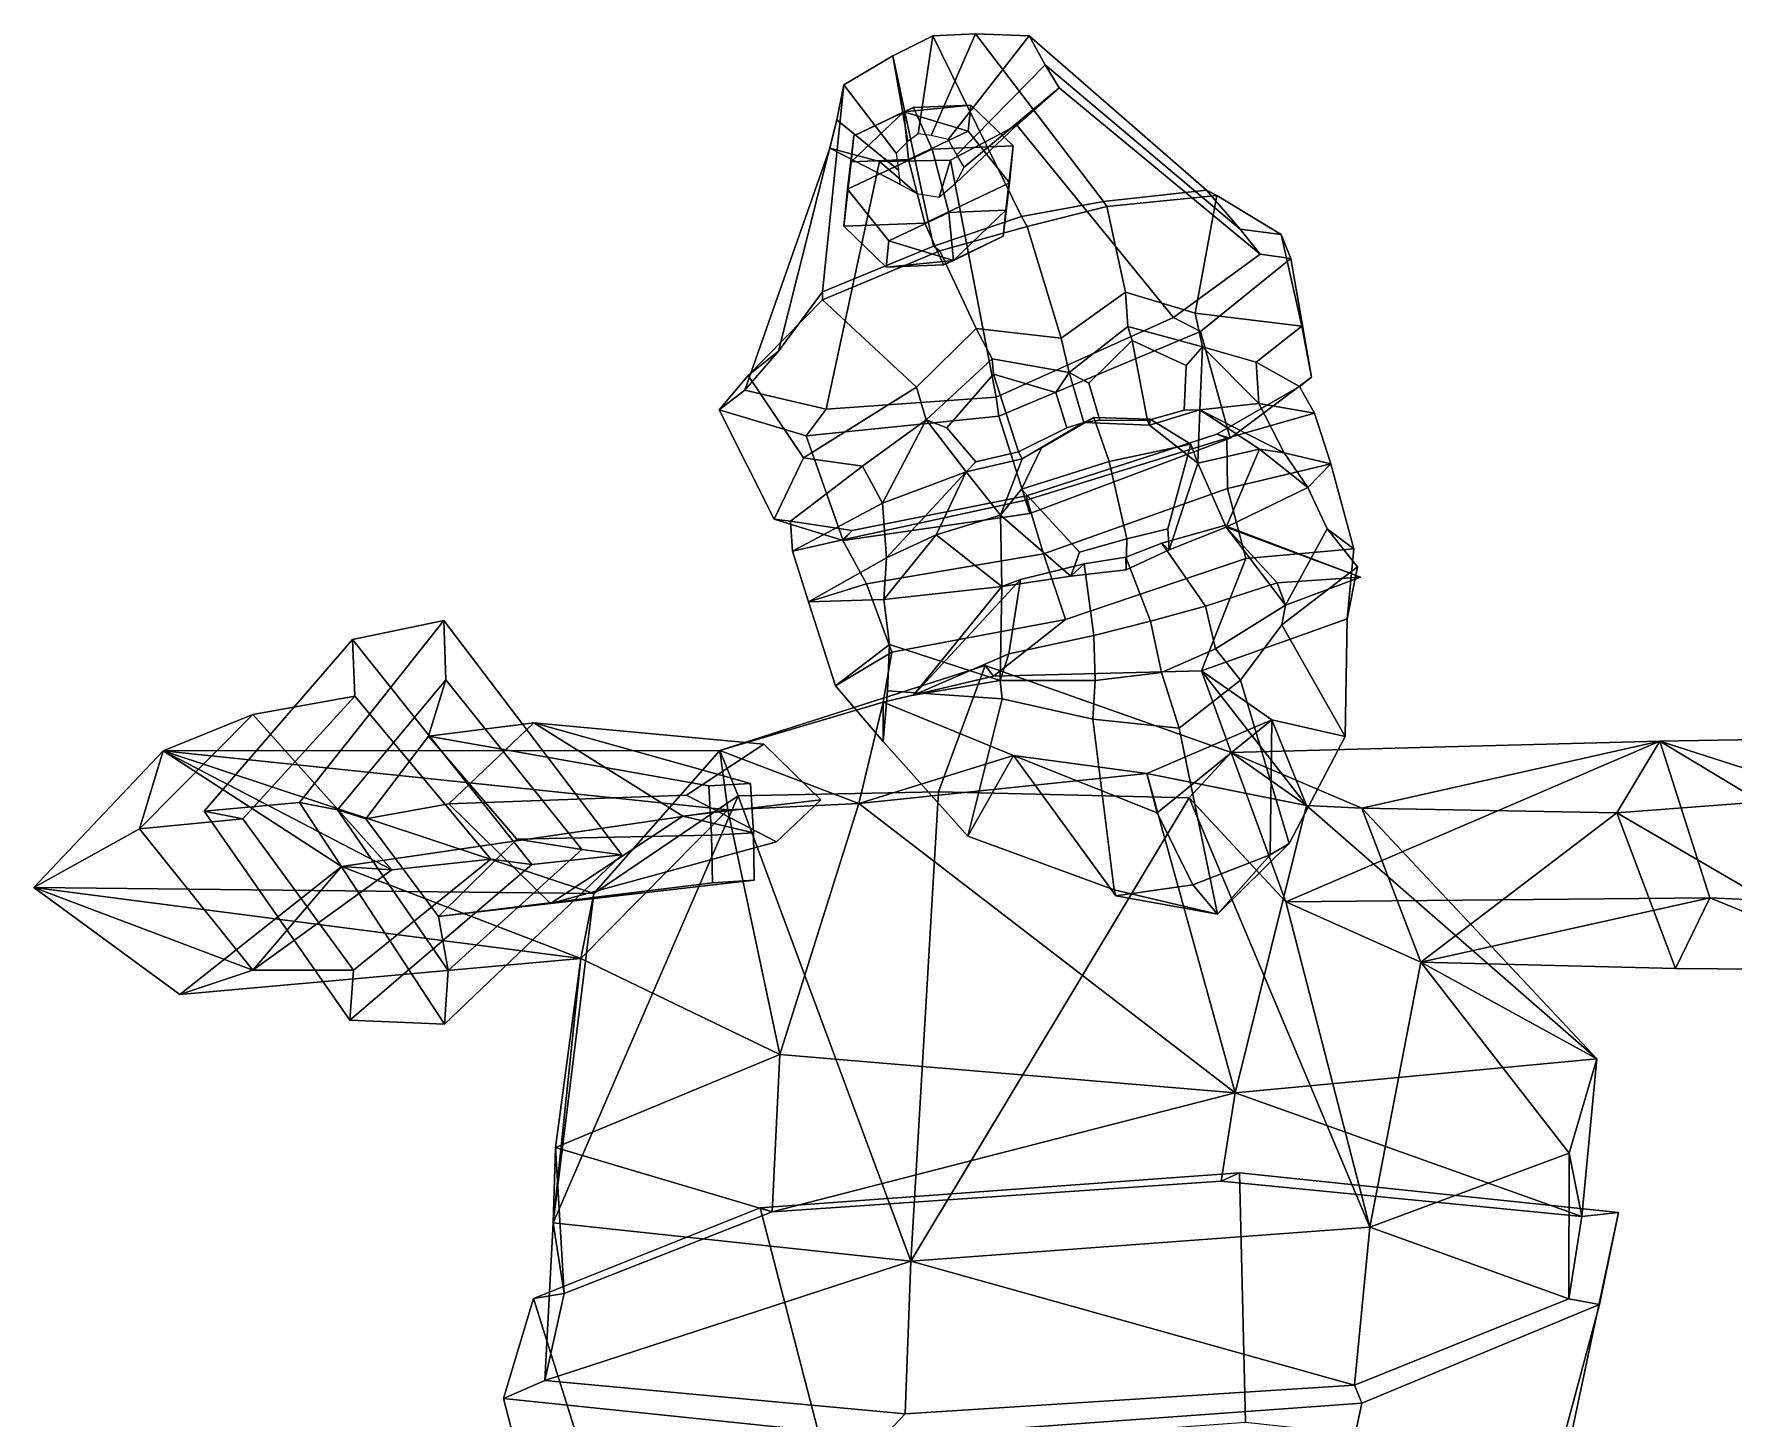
# Model space of a CAD drawing. Extents: x -197 to 393, y -168 to 322.
# Drawn here: x -196.9 to 191.2, y 5.4 to 321.6 of the extents above; entities that cross this region are included whole.
import ezdxf

# ---------------------------------------------------------------- set-up
doc = ezdxf.new("R2010")
doc.units = 0

msp = doc.modelspace()

# ---------------------------------------------------------------- linework, layer by layer
for p in [(106.16626, 197.522919, 56.17984), (4.035336, 170.526367, 72.028694)]:
    msp.add_point(p)
for points in [[(28.720078, 279.915527, 60.238361), (8.483101, 321.149231, 0.086172), (-0.682125, 316.590424, -0.081272), (8.589559, 273.075195, 55.846149)], [(5.075755, 298.763153, -59.585423), (2.776934, 297.018311, -58.697365), (-0.682125, 316.590424, -0.081272), (8.483101, 321.149231, 0.086172)], [(5.075755, 298.763153, -59.585423), (8.483101, 321.149231, 0.086172), (18.227602, 321.575409, -3.010952), (8.073121, 298.409485, -59.516125)], [(8.073121, 298.409485, -59.516125), (18.227602, 321.575409, -3.010952), (30.441534, 321.123749, -7.623291), (11.953447, 297.473633, -59.203255)], [(28.720078, 279.915527, 60.238361), (47.452362, 283.347931, 49.815353), (18.227602, 321.575409, -3.010952), (8.483101, 321.149231, 0.086172)], [(11.953447, 297.473633, -59.203255), (30.441534, 321.123749, -7.623291), (34.094608, 314.524689, -13.791624), (13.922966, 293.964142, -57.627762)], [(70.932182, 285.887085, 33.353603), (30.441534, 321.123749, -7.623291), (18.227602, 321.575409, -3.010952), (47.452362, 283.347931, 49.815353)], [(78.652588, 277.012939, 5.406461), (34.094608, 314.524689, -13.791624), (30.441534, 321.123749, -7.623291), (70.932182, 285.887085, 33.353603)], [(-16.754583, 262.708618, 46.960987), (8.589559, 273.075195, 55.846149), (-0.682125, 316.590424, -0.081272), (-11.903464, 309.960754, -1.062791)], [(2.776934, 297.018311, -58.697365), (0.093571, 294.358398, -57.369789), (-11.903464, 309.960754, -1.062791), (-0.682125, 316.590424, -0.081272)], [(13.922966, 293.964142, -57.627762), (34.094608, 314.524689, -13.791624), (37.327801, 309.27713, -18.811647), (15.591898, 291.154327, -56.369301)], [(83.244415, 271.311005, -18.118914), (37.327801, 309.27713, -18.811647), (34.094608, 314.524689, -13.791624), (78.652588, 277.012939, 5.406461)], [(-26.789164, 249.141235, 21.769094), (-16.754583, 262.708618, 46.960987), (-11.903464, 309.960754, -1.062791), (-13.512121, 301.974579, -6.415926)], [(0.093571, 294.358398, -57.369789), (0.589398, 290.461823, -55.566471), (-13.512121, 301.974579, -6.415926), (-11.903464, 309.960754, -1.062791)], [(15.591898, 291.154327, -56.369301), (37.327801, 309.27713, -18.811647), (27.607264, 300.751801, -21.723166), (13.615623, 287.460022, -54.581379)], [(63.400864, 256.83197, -35.060345), (27.607264, 300.751801, -21.723166), (37.327801, 309.27713, -18.811647), (83.244415, 271.311005, -18.118914)], [(8.319976, 295.282654, -44.571785), (4.062774, 304.811035, -55.94178), (-9.607348, 298.314117, -60.884956), (-11.012518, 286.094635, -51.562466)], [(-9.607348, 298.314117, -60.884956), (1.802011, 303.812073, -72.266083), (-10.207728, 292.344086, -74.905121)], [(1.802011, 303.812073, -72.266083), (2.862012, 292.870941, -83.982178), (-10.207728, 292.344086, -74.905121)], [(4.062774, 304.811035, -55.94178), (1.802011, 303.812073, -72.266083), (-9.607348, 298.314117, -60.884956)], [(17.132549, 305.337891, -65.018784), (16.532169, 299.367889, -79.038948), (1.802011, 303.812073, -72.266083)], [(4.062774, 304.811035, -55.94178), (17.132549, 305.337891, -65.018784), (1.802011, 303.812073, -72.266083)], [(1.802011, 303.812073, -72.266083), (16.532169, 299.367889, -79.038948), (2.862012, 292.870941, -83.982178)], [(8.319976, 295.282654, -44.571785), (26.8034, 296.027771, -57.408577), (17.132549, 305.337891, -65.018784), (4.062774, 304.811035, -55.94178)], [(26.8034, 296.027771, -57.408577), (25.954332, 287.584839, -77.236168), (16.532169, 299.367889, -79.038948), (17.132549, 305.337891, -65.018784)], [(-34.511074, 240.184357, 0.154587), (-26.789164, 249.141235, 21.769094), (-13.512121, 301.974579, -6.415926), (-15.096193, 295.457092, -10.68961)], [(0.589398, 290.461823, -55.566471), (0.909122, 287.297607, -54.099434), (-15.096193, 295.457092, -10.68961), (-13.512121, 301.974579, -6.415926)], [(16.532169, 299.367889, -79.038948), (25.954332, 287.584839, -77.236168), (6.621842, 278.39682, -84.226875), (2.862012, 292.870941, -83.982178)], [(13.615623, 287.460022, -54.581379), (27.607264, 300.751801, -21.723166), (12.464839, 292.742859, -22.353212), (9.877301, 284.338959, -53.004803)], [(22.941664, 238.655334, -47.279617), (12.464839, 292.742859, -22.353212), (27.607264, 300.751801, -21.723166), (63.400864, 256.83197, -35.060345)], [(-15.885284, 235.874023, -22.756582), (-34.511074, 240.184357, 0.154587), (-15.096193, 295.457092, -10.68961), (-3.763603, 292.481781, -16.862885)], [(0.909122, 287.297607, -54.099434), (4.829353, 285.15213, -53.223072), (-3.763603, 292.481781, -16.862885), (-15.096193, 295.457092, -10.68961)], [(-11.012518, 286.094635, -51.562466), (-9.607348, 298.314117, -60.884956), (-10.207728, 292.344086, -74.905121), (-11.861588, 277.651703, -71.390053)], [(8.319976, 295.282654, -44.571785), (-11.012518, 286.094635, -51.562466), (-1.590316, 274.311615, -49.759628), (12.079807, 280.808533, -44.816456)], [(8.319976, 295.282654, -44.571785), (12.079807, 280.808533, -44.816456), (25.14958, 281.335419, -53.893452), (26.8034, 296.027771, -57.408577)], [(26.8034, 296.027771, -57.408577), (25.14958, 281.335419, -53.893452), (24.5492, 275.365387, -67.91362), (25.954332, 287.584839, -77.236168)], [(22.941664, 238.655334, -47.279617), (-15.885284, 235.874023, -22.756582), (-3.763603, 292.481781, -16.862885), (12.464839, 292.742859, -22.353212)], [(-10.207728, 292.344086, -74.905121), (2.862012, 292.870941, -83.982178), (6.621842, 278.39682, -84.226875), (-11.861588, 277.651703, -71.390053)], [(4.829353, 285.15213, -53.223072), (9.877301, 284.338959, -53.004803), (12.464839, 292.742859, -22.353212), (-3.763603, 292.481781, -16.862885)], [(24.5492, 275.365387, -67.91362), (10.879045, 268.868439, -72.85685), (6.621842, 278.39682, -84.226875), (25.954332, 287.584839, -77.236168)], [(-11.012518, 286.094635, -51.562466), (-11.861588, 277.651703, -71.390053), (-2.190696, 268.341583, -63.779797), (-1.590316, 274.311615, -49.759628)], [(29.969589, 277.593597, 64.335182), (48.177689, 282.144592, 55.130165), (47.452362, 283.347931, 49.815353), (28.720078, 279.915527, 60.238361)], [(48.177689, 282.144592, 55.130165), (73.337936, 284.67218, 38.186962), (70.932182, 285.887085, 33.353603), (47.452362, 283.347931, 49.815353)], [(52.466393, 262.581848, 62.964191), (68.353981, 257.769714, 50.480701), (73.337936, 284.67218, 38.186962), (48.177689, 282.144592, 55.130165)], [(68.353981, 257.769714, 50.480701), (92.736725, 254.855347, 28.991491), (88.007736, 275.784576, 6.152724), (73.337936, 284.67218, 38.186962)], [(73.337936, 284.67218, 38.186962), (88.007736, 275.784576, 6.152724), (78.652588, 277.012939, 5.406461), (70.932182, 285.887085, 33.353603)], [(12.079807, 280.808533, -44.816456), (-1.590316, 274.311615, -49.759628), (13.139803, 269.867401, -56.532486)], [(29.969589, 277.593597, 64.335182), (28.720078, 279.915527, 60.238361), (8.589559, 273.075195, 55.846149), (10.078197, 272.073639, 61.042511)], [(12.079807, 280.808533, -44.816456), (13.139803, 269.867401, -56.532486), (25.14958, 281.335419, -53.893452)], [(25.14958, 281.335419, -53.893452), (13.139803, 269.867401, -56.532486), (24.5492, 275.365387, -67.91362)], [(37.734573, 252.070007, 70.896973), (52.466393, 262.581848, 62.964191), (48.177689, 282.144592, 55.130165), (29.969589, 277.593597, 64.335182)], [(-2.190696, 268.341583, -63.779797), (-11.861588, 277.651703, -71.390053), (6.621842, 278.39682, -84.226875), (10.879045, 268.868439, -72.85685)], [(37.734573, 252.070007, 70.896973), (29.969589, 277.593597, 64.335182), (10.078197, 272.073639, 61.042511), (18.382048, 254.339966, 68.031044)], [(88.007736, 275.784576, 6.152724), (90.247467, 270.266205, -20.142649), (83.244415, 271.311005, -18.118914), (78.652588, 277.012939, 5.406461)], [(92.736725, 254.855347, 28.991491), (94.961235, 243.188599, -8.205342), (90.247467, 270.266205, -20.142649), (88.007736, 275.784576, 6.152724)], [(10.078197, 272.073639, 61.042511), (8.589559, 273.075195, 55.846149), (-16.754583, 262.708618, 46.960987), (-16.788719, 260.848724, 52.172974)], [(18.382048, 254.339966, 68.031044), (10.078197, 272.073639, 61.042511), (-16.788719, 260.848724, 52.172974), (4.684227, 240.939697, 60.361076)], [(-1.590316, 274.311615, -49.759628), (-2.190696, 268.341583, -63.779797), (13.139803, 269.867401, -56.532486)], [(13.139803, 269.867401, -56.532486), (10.879045, 268.868439, -72.85685), (24.5492, 275.365387, -67.91362)], [(13.139803, 269.867401, -56.532486), (-2.190696, 268.341583, -63.779797), (10.879045, 268.868439, -72.85685)], [(90.247467, 270.266205, -20.142649), (69.626694, 253.612549, -38.696423), (63.400864, 256.83197, -35.060345), (83.244415, 271.311005, -18.118914)], [(94.961235, 243.188599, -8.205342), (76.342552, 229.252747, -30.715216), (69.626694, 253.612549, -38.696423), (90.247467, 270.266205, -20.142649)], [(-16.788719, 260.848724, 52.172974), (-16.754583, 262.708618, 46.960987), (-26.789164, 249.141235, 21.769094), (-33.732056, 243.604736, 25.044516)], [(4.684227, 240.939697, 60.361076), (-16.788719, 260.848724, 52.172974), (-33.732056, 243.604736, 25.044516), (-21.054913, 224.776489, 46.649876)], [(37.734573, 252.070007, 70.896973), (39.558155, 244.229034, 69.292046), (52.980537, 254.753601, 63.801933), (52.466393, 262.581848, 62.964191)], [(52.466393, 262.581848, 62.964191), (52.980537, 254.753601, 63.801933), (70.017395, 250.094543, 50.152393), (68.353981, 257.769714, 50.480701)], [(69.626694, 253.612549, -38.696423), (23.537483, 234.259216, -50.92836), (22.941664, 238.655334, -47.279617), (63.400864, 256.83197, -35.060345)], [(82.310555, 246.597412, 31.95261), (92.736725, 254.855347, 28.991491), (68.353981, 257.769714, 50.480701), (70.017395, 250.094543, 50.152393)], [(18.382048, 254.339966, 68.031044), (4.684227, 240.939697, 60.361076), (6.92251, 233.416504, 59.943565), (21.984413, 247.342285, 68.466141)], [(37.734573, 252.070007, 70.896973), (18.382048, 254.339966, 68.031044), (21.984413, 247.342285, 68.466141), (39.558155, 244.229034, 69.292046)], [(76.342552, 229.252747, -30.715216), (30.593136, 212.041748, -43.306061), (23.537483, 234.259216, -50.92836), (69.626694, 253.612549, -38.696423)], [(54.012287, 251.544373, 61.475307), (52.980537, 254.753601, 63.801933), (39.558155, 244.229034, 69.292046), (44.060982, 241.827271, 66.263565)], [(54.012287, 251.544373, 61.475307), (66.286102, 245.833405, 48.330463), (70.017395, 250.094543, 50.152393), (52.980537, 254.753601, 63.801933)], [(92.736725, 254.855347, 28.991491), (82.310555, 246.597412, 31.95261), (92.188721, 241.031342, -6.864069), (94.961235, 243.188599, -8.205342)], [(-33.732056, 243.604736, 25.044516), (-26.789164, 249.141235, 21.769094), (-34.511074, 240.184357, 0.154587), (-40.38047, 235.736938, 0.128421)], [(44.060982, 241.827271, 66.263565), (46.625099, 233.396179, 68.425514), (57.45784, 233.271484, 61.669941), (54.012287, 251.544373, 61.475307)], [(57.45784, 233.271484, 61.669941), (65.878311, 235.633179, 53.760818), (66.286102, 245.833405, 48.330463), (54.012287, 251.544373, 61.475307)], [(65.878311, 235.633179, 53.760818), (69.47921, 235.704712, 56.302101), (70.017395, 250.094543, 50.152393), (66.286102, 245.833405, 48.330463)], [(69.47921, 235.704712, 56.302101), (82.956726, 237.176239, 33.724895), (70.017395, 250.094543, 50.152393)], [(82.956726, 237.176239, 33.724895), (82.310555, 246.597412, 31.95261), (70.017395, 250.094543, 50.152393)], [(22.317804, 243.869446, 66.490799), (21.984413, 247.342285, 68.466141), (6.92251, 233.416504, 59.943565), (11.636168, 231.603149, 59.396862)], [(22.317804, 243.869446, 66.490799), (36.585449, 239.711304, 67.257454), (39.558155, 244.229034, 69.292046), (21.984413, 247.342285, 68.466141)], [(82.310555, 246.597412, 31.95261), (82.956726, 237.176239, 33.724895), (95.666946, 234.945251, -5.231178), (92.188721, 241.031342, -6.864069)], [(-21.054913, 224.776489, 46.649876), (-33.732056, 243.604736, 25.044516), (-40.38047, 235.736938, 0.128421), (-27.812281, 210.735535, 10.846865)], [(-7.588779, 222.834045, 45.903343), (6.92251, 233.416504, 59.943565), (4.684227, 240.939697, 60.361076), (-21.054913, 224.776489, 46.649876)], [(28.009741, 226.166687, 66.789864), (22.317804, 243.869446, 66.490799), (11.636168, 231.603149, 59.396862), (18.266073, 223.8255, 62.933918)], [(36.585449, 239.711304, 67.257454), (22.317804, 243.869446, 66.490799), (28.009741, 226.166687, 66.789864), (39.027424, 231.598511, 69.174522)], [(39.027424, 231.598511, 69.174522), (42.974968, 232.825928, 71.886421), (39.558155, 244.229034, 69.292046), (36.585449, 239.711304, 67.257454)], [(46.625099, 233.396179, 68.425514), (44.060982, 241.827271, 66.263565), (39.558155, 244.229034, 69.292046), (42.974968, 232.825928, 71.886421)], [(94.961235, 243.188599, -8.205342), (92.188721, 241.031342, -6.864069), (73.350128, 230.184631, -30.509157), (76.342552, 229.252747, -30.715216)], [(95.666946, 234.945251, -5.231178), (75.647079, 229.285004, -33.24683), (73.350128, 230.184631, -30.509157), (92.188721, 241.031342, -6.864069)], [(-40.38047, 235.736938, 0.128421), (-34.511074, 240.184357, 0.154587), (-15.885284, 235.874023, -22.756582), (-20.517481, 229.784485, -24.707693)], [(-20.517481, 229.784485, -24.707693), (-15.885284, 235.874023, -22.756582), (22.941664, 238.655334, -47.279617), (23.537483, 234.259216, -50.92836)], [(88.708229, 225.932373, 34.732487), (82.956726, 237.176239, 33.724895), (69.47921, 235.704712, 56.302101)], [(82.956726, 237.176239, 33.724895), (88.708229, 225.932373, 34.732487), (99.330795, 223.366089, -1.495551), (95.666946, 234.945251, -5.231178)], [(-27.812281, 210.735535, 10.846865), (-40.38047, 235.736938, 0.128421), (-20.517481, 229.784485, -24.707693), (-12.043266, 205.889465, -16.999352)], [(-12.043266, 205.889465, -16.999352), (-20.517481, 229.784485, -24.707693), (23.537483, 234.259216, -50.92836), (30.593136, 212.041748, -43.306061)], [(-3.068258, 214.437012, 47.074402), (6.92251, 233.416504, 59.943565), (-7.588779, 222.834045, 45.903343)], [(16.067034, 221.586121, 64.590691), (6.92251, 233.416504, 59.943565), (-3.068258, 214.437012, 47.074402)], [(18.266073, 223.8255, 62.933918), (11.636168, 231.603149, 59.396862), (6.92251, 233.416504, 59.943565), (16.067034, 221.586121, 64.590691)], [(48.727299, 223.955688, 92.056793), (45.217896, 233.977356, 86.512665), (33.307549, 227.021851, 85.294037), (28.69858, 217.630005, 88.580627)], [(45.217896, 233.977356, 86.512665), (42.974968, 232.825928, 71.886421), (28.853918, 224.553101, 69.25351), (33.307549, 227.021851, 85.294037)], [(45.217896, 233.977356, 86.512665), (58.098015, 233.574799, 81.447006), (57.921448, 232.236572, 64.74276), (42.974968, 232.825928, 71.886421)], [(57.45784, 233.271484, 61.669941), (46.625099, 233.396179, 68.425514), (42.974968, 232.825928, 71.886421), (57.921448, 232.236572, 64.74276)], [(48.727299, 223.955688, 92.056793), (67.386475, 227.856476, 82.576965), (58.098015, 233.574799, 81.447006), (45.217896, 233.977356, 86.512665)], [(57.45784, 233.271484, 61.669941), (57.921448, 232.236572, 64.74276), (69.47921, 235.704712, 56.302101), (65.878311, 235.633179, 53.760818)], [(68.991257, 223.554688, 64.817574), (69.47921, 235.704712, 56.302101), (57.921448, 232.236572, 64.74276)], [(67.386475, 227.856476, 82.576965), (68.991257, 223.554688, 64.817574), (57.921448, 232.236572, 64.74276), (58.098015, 233.574799, 81.447006)], [(83.054413, 226.720703, 59.547897), (69.47921, 235.704712, 56.302101), (68.991257, 223.554688, 64.817574)], [(83.054413, 226.720703, 59.547897), (88.708229, 225.932373, 34.732487), (69.47921, 235.704712, 56.302101)], [(99.330795, 223.366089, -1.495551), (75.793602, 217.74704, -32.955772), (75.647079, 229.285004, -33.24683), (95.666946, 234.945251, -5.231178)], [(28.009741, 226.166687, 66.789864), (28.853918, 224.553101, 69.25351), (42.974968, 232.825928, 71.886421), (39.027424, 231.598511, 69.174522)], [(76.342552, 229.252747, -30.715216), (73.350128, 230.184631, -30.509157), (29.835865, 216.090515, -41.289448), (30.593136, 212.041748, -43.306061)], [(75.647079, 229.285004, -33.24683), (30.03186, 215.157013, -41.616554), (29.835865, 216.090515, -41.289448), (73.350128, 230.184631, -30.509157)], [(75.793602, 217.74704, -32.955772), (33.768261, 202.837952, -38.523018), (30.03186, 215.157013, -41.616554), (75.647079, 229.285004, -33.24683)], [(28.009741, 226.166687, 66.789864), (18.266073, 223.8255, 62.933918), (16.067034, 221.586121, 64.590691), (28.853918, 224.553101, 69.25351)], [(28.69858, 217.630005, 88.580627), (33.307549, 227.021851, 85.294037), (28.853918, 224.553101, 69.25351), (23.902403, 211.63623, 71.814537)], [(52.788681, 206.275726, 88.112907), (62.150829, 208.564636, 81.215599), (67.386475, 227.856476, 82.576965), (48.727299, 223.955688, 92.056793)], [(62.150829, 208.564636, 81.215599), (62.461449, 203.712341, 68.491974), (68.991257, 223.554688, 64.817574), (67.386475, 227.856476, 82.576965)], [(75.480888, 208.920837, 60.007637), (83.054413, 226.720703, 59.547897), (68.991257, 223.554688, 64.817574)], [(75.480888, 208.920837, 60.007637), (94.106583, 218.020264, 34.817986), (83.054413, 226.720703, 59.547897)], [(94.106583, 218.020264, 34.817986), (88.708229, 225.932373, 34.732487), (83.054413, 226.720703, 59.547897)], [(88.708229, 225.932373, 34.732487), (94.106583, 218.020264, 34.817986), (99.330795, 223.366089, -1.495551)], [(-21.054913, 224.776489, 46.649876), (-27.812281, 210.735535, 10.846865), (-24.092934, 210.294281, 11.18072), (-7.588779, 222.834045, 45.903343)], [(-7.588779, 222.834045, 45.903343), (-24.092934, 210.294281, 11.18072), (-23.569262, 203.427185, 13.272104), (-3.068258, 214.437012, 47.074402)], [(-2.112231, 201.925537, 48.82616), (16.067034, 221.586121, 64.590691), (-3.068258, 214.437012, 47.074402)], [(9.229784, 207.206421, 71.004135), (16.067034, 221.586121, 64.590691), (-2.112231, 201.925537, 48.82616)], [(9.229784, 207.206421, 71.004135), (23.902403, 211.63623, 71.814537), (16.067034, 221.586121, 64.590691)], [(23.902403, 211.63623, 71.814537), (28.853918, 224.553101, 69.25351), (16.067034, 221.586121, 64.590691)], [(52.788681, 206.275726, 88.112907), (48.727299, 223.955688, 92.056793), (28.69858, 217.630005, 88.580627), (41.971672, 203.230652, 84.347038)], [(62.461449, 203.712341, 68.491974), (75.480888, 208.920837, 60.007637), (68.991257, 223.554688, 64.817574)], [(104.603607, 203.970337, 2.4651), (79.974266, 201.737701, -27.797779), (75.793602, 217.74704, -32.955772), (99.330795, 223.366089, -1.495551)], [(98.516312, 208.575867, 36.031704), (104.603607, 203.970337, 2.4651), (99.330795, 223.366089, -1.495551), (94.106583, 218.020264, 34.817986)], [(41.971672, 203.230652, 84.347038), (28.69858, 217.630005, 88.580627), (23.902403, 211.63623, 71.814537), (39.942097, 197.759766, 71.986565)], [(79.974266, 201.737701, -27.797779), (38.738281, 187.849335, -32.027119), (33.768261, 202.837952, -38.523018), (75.793602, 217.74704, -32.955772)], [(98.516312, 208.575867, 36.031704), (94.106583, 218.020264, 34.817986), (75.480888, 208.920837, 60.007637), (89.050362, 191.136536, 67.952431)], [(-3.068258, 214.437012, 47.074402), (-23.569262, 203.427185, 13.272104), (-19.948198, 191.836731, 17.01437), (-2.112231, 201.925537, 48.82616)], [(-12.201075, 206.063843, -19.614401), (-9.956711, 208.163879, -17.581457), (29.835865, 216.090515, -41.289448), (30.03186, 215.157013, -41.616554)], [(-6.663995, 195.950806, -20.159857), (-12.201075, 206.063843, -19.614401), (30.03186, 215.157013, -41.616554), (33.768261, 202.837952, -38.523018)], [(-12.043266, 205.889465, -16.999352), (30.593136, 212.041748, -43.306061), (29.835865, 216.090515, -41.289448), (-9.956711, 208.163879, -17.581457)], [(-27.812281, 210.735535, 10.846865), (-12.043266, 205.889465, -16.999352), (-9.956711, 208.163879, -17.581457), (-24.092934, 210.294281, 11.18072)], [(-23.569262, 203.427185, 13.272104), (-24.092934, 210.294281, 11.18072), (-9.956711, 208.163879, -17.581457), (-12.201075, 206.063843, -19.614401)], [(24.23484, 195.374817, 67.960091), (23.902403, 211.63623, 71.814537), (9.229784, 207.206421, 71.004135)], [(39.942097, 197.759766, 71.986565), (23.902403, 211.63623, 71.814537), (24.23484, 195.374817, 67.960091)], [(-19.948198, 191.836731, 17.01437), (-23.569262, 203.427185, 13.272104), (-12.201075, 206.063843, -19.614401), (-6.663995, 195.950806, -20.159857)], [(-2.735441, 192.421722, 49.8461), (9.229784, 207.206421, 71.004135), (-2.112231, 201.925537, 48.82616)], [(24.23484, 195.374817, 67.960091), (9.229784, 207.206421, 71.004135), (-2.735441, 192.421722, 49.8461)], [(52.788681, 206.275726, 88.112907), (41.971672, 203.230652, 84.347038), (39.942097, 197.759766, 71.986565), (52.590504, 199.175842, 76.530678)], [(52.788681, 206.275726, 88.112907), (52.590504, 199.175842, 76.530678), (62.461449, 203.712341, 68.491974), (62.150829, 208.564636, 81.215599)], [(60.759438, 205.263123, 77.031517), (70.774071, 190.897339, 89.67688), (87.112175, 196.19928, 77.910332), (75.110985, 209.296356, 74.643196)], [(75.110985, 209.296356, 74.643196), (75.480888, 208.920837, 60.007637), (62.461449, 203.712341, 68.491974), (60.759438, 205.263123, 77.031517)], [(87.112175, 196.19928, 77.910332), (106.16626, 197.522919, 56.17984), (75.110985, 209.296356, 74.643196)], [(75.110985, 209.296356, 74.643196), (106.16626, 197.522919, 56.17984), (75.480888, 208.920837, 60.007637)], [(106.16626, 197.522919, 56.17984), (89.050362, 191.136536, 67.952431), (75.480888, 208.920837, 60.007637)], [(98.516312, 208.575867, 36.031704), (89.050362, 191.136536, 67.952431), (88.186462, 186.579498, 59.352238), (105.429123, 199.870361, 39.975922)], [(103.130089, 187.963989, 9.513288), (104.603607, 203.970337, 2.4651), (98.516312, 208.575867, 36.031704), (105.429123, 199.870361, 39.975922)], [(-2.112231, 201.925537, 48.82616), (-19.948198, 191.836731, 17.01437), (-2.735441, 192.421722, 49.8461)], [(-0.926492, 180.352966, -15.243459), (-6.663995, 195.950806, -20.159857), (33.768261, 202.837952, -38.523018), (38.738281, 187.849335, -32.027119)], [(52.567902, 202.086395, 81.342812), (52.590504, 199.175842, 76.530678), (39.942097, 197.759766, 71.986565), (43.025063, 200.575378, 79.783569)], [(45.260654, 184.15332, 93.636093), (58.147278, 187.452301, 92.369293), (52.567902, 202.086395, 81.342812), (43.025063, 200.575378, 79.783569)], [(70.774071, 190.897339, 89.67688), (60.759438, 205.263123, 77.031517), (52.567902, 202.086395, 81.342812), (58.147278, 187.452301, 92.369293)], [(52.567902, 202.086395, 81.342812), (60.759438, 205.263123, 77.031517), (62.461449, 203.712341, 68.491974), (52.590504, 199.175842, 76.530678)], [(103.130089, 187.963989, 9.513288), (69.809036, 176.074738, 2.076369), (79.974266, 201.737701, -27.797779), (104.603607, 203.970337, 2.4651)], [(69.809036, 176.074738, 2.076369), (22.283443, 174.909119, -9.399861), (38.738281, 187.849335, -32.027119), (79.974266, 201.737701, -27.797779)], [(28.511969, 196.978699, 81.874512), (43.025063, 200.575378, 79.783569), (39.942097, 197.759766, 71.986565), (24.23484, 195.374817, 67.960091)], [(43.025063, 200.575378, 79.783569), (28.511969, 196.978699, 81.874512), (25.828442, 179.999939, 87.420448), (45.260654, 184.15332, 93.636093)], [(88.186462, 186.579498, 59.352238), (102.677406, 161.120056, 30.634977), (103.130089, 187.963989, 9.513288), (105.429123, 199.870361, 39.975922)], [(-13.818416, 172.667542, 20.842035), (-19.948198, 191.836731, 17.01437), (-6.663995, 195.950806, -20.159857), (-0.926492, 180.352966, -15.243459)], [(-1.479278, 182.143738, 51.549194), (23.844662, 173.900513, 78.071159), (24.23484, 195.374817, 67.960091), (-2.735441, 192.421722, 49.8461)], [(25.828442, 179.999939, 87.420448), (28.511969, 196.978699, 81.874512), (4.035336, 170.526367, 72.028694)], [(28.511969, 196.978699, 81.874512), (24.23484, 195.374817, 67.960091), (4.035336, 170.526367, 72.028694)], [(4.035336, 170.526367, 72.028694), (24.23484, 195.374817, 67.960091), (23.844662, 173.900513, 78.071159)], [(70.774071, 190.897339, 89.67688), (73.027054, 181.133057, 80.629349), (89.050362, 191.136536, 67.952431), (87.112175, 196.19928, 77.910332)], [(89.050362, 191.136536, 67.952431), (106.16626, 197.522919, 56.17984), (87.112175, 196.19928, 77.910332)], [(-1.479278, 182.143738, 51.549194), (-2.735441, 192.421722, 49.8461), (-19.948198, 191.836731, 17.01437), (-13.818416, 172.667542, 20.842035)], [(58.147278, 187.452301, 92.369293), (60.67086, 175.705627, 88.622391), (73.027054, 181.133057, 80.629349), (70.774071, 190.897339, 89.67688)], [(78.739265, 174.010895, 83.278488), (88.186462, 186.579498, 59.352238), (89.050362, 191.136536, 67.952431), (73.027054, 181.133057, 80.629349)], [(-136.201843, 146.044556, 173.108093), (-103.25193, 187.623962, 140.707397), (-124.13562, 183.264038, 116.328598), (-157.981857, 144.046387, 148.235336)], [(-136.201843, 146.044556, 173.108093), (-127.503601, 144.337891, 165.954315), (-102.758789, 174.043762, 141.498611), (-103.25193, 187.623962, 140.707397)], [(-83.166458, 131.879028, 86.481255), (-124.13562, 183.264038, 116.328598), (-103.25193, 187.623962, 140.707397), (-62.589161, 134.072754, 112.346756)], [(-62.589161, 134.072754, 112.346756), (-103.25193, 187.623962, 140.707397), (-102.758789, 174.043762, 141.498611), (-71.73642, 135.268372, 119.923004)], [(-2.875738, 168.978302, 15.336921), (-0.926492, 180.352966, -15.243459), (38.738281, 187.849335, -32.027119), (22.283443, 174.909119, -9.399861)], [(58.147278, 187.452301, 92.369293), (45.260654, 184.15332, 93.636093), (45.546509, 173.869049, 84.893829), (60.67086, 175.705627, 88.622391)], [(102.677406, 161.120056, 30.634977), (85.908287, 164.878052, 22.546368), (69.809036, 176.074738, 2.076369), (103.130089, 187.963989, 9.513288)], [(89.862747, 136.64386, 69.260117), (102.677406, 161.120056, 30.634977), (88.186462, 186.579498, 59.352238), (78.739265, 174.010895, 83.278488)], [(-157.981857, 144.046387, 148.235336), (-124.13562, 183.264038, 116.328598), (-123.602921, 170.292419, 117.032547), (-149.154724, 142.273743, 140.979187)], [(-83.166458, 131.879028, 86.481255), (-92.476387, 133.05603, 94.195801), (-123.602921, 170.292419, 117.032547), (-124.13562, 183.264038, 116.328598)], [(45.260654, 184.15332, 93.636093), (25.828442, 179.999939, 87.420448), (23.844662, 173.900513, 78.071159), (45.546509, 173.869049, 84.893829)], [(-2.863106, 159.946472, 25.961494), (-1.878629, 171.505371, 56.628124), (-1.479278, 182.143738, 51.549194), (-13.818416, 172.667542, 20.842035)], [(-2.863106, 159.946472, 25.961494), (-13.818416, 172.667542, 20.842035), (-0.926492, 180.352966, -15.243459), (-2.875738, 168.978302, 15.336921)], [(-1.479278, 182.143738, 51.549194), (-1.878629, 171.505371, 56.628124), (24.322462, 169.69812, 69.262764), (23.844662, 173.900513, 78.071159)], [(23.844662, 173.900513, 78.071159), (25.828442, 179.999939, 87.420448), (4.035336, 170.526367, 72.028694)], [(64.743813, 163.035828, 93.287308), (78.739265, 174.010895, 83.278488), (73.027054, 181.133057, 80.629349), (60.67086, 175.705627, 88.622391)], [(20.429623, 177.29657, -12.649041), (9.710292, 148.44516, -58.402836), (-35.994881, 147.521118, -39.392467), (-40.220734, 157.93631, -2.997836)], [(20.429623, 177.29657, -12.649041), (-40.220734, 157.93631, -2.997836), (-2.875738, 168.978302, 15.336921), (22.283443, 174.909119, -9.399861)], [(20.429623, 177.29657, -12.649041), (76.614456, 157.419067, -23.59049), (67.03772, 147.123596, -66.021614), (9.710292, 148.44516, -58.402836)], [(22.283443, 174.909119, -9.399861), (69.809036, 176.074738, 2.076369), (76.614456, 157.419067, -23.59049), (20.429623, 177.29657, -12.649041)], [(64.743813, 163.035828, 93.287308), (60.67086, 175.705627, 88.622391), (45.546509, 173.869049, 84.893829), (45.008915, 165.094849, 88.512817)], [(93.79821, 145.371338, 22.560041), (69.809036, 176.074738, 2.076369), (85.908287, 164.878052, 22.546368)], [(76.614456, 157.419067, -23.59049), (69.809036, 176.074738, 2.076369), (93.79821, 145.371338, 22.560041)], [(-121.086838, 142.267883, 154.464706), (-106.740829, 161.163696, 137.141724), (-102.758789, 174.043762, 141.498611), (-127.503601, 144.337891, 165.954315)], [(-86.564445, 137.688202, 120.391174), (-71.73642, 135.268372, 119.923004), (-102.758789, 174.043762, 141.498611), (-106.740829, 161.163696, 137.141724)], [(24.322462, 169.69812, 69.262764), (-1.878629, 171.505371, 56.628124), (-2.863106, 159.946472, 25.961494), (16.476856, 138.334412, 44.01173)], [(45.008915, 165.094849, 88.512817), (45.546509, 173.869049, 84.893829), (23.844662, 173.900513, 78.071159), (24.322462, 169.69812, 69.262764)], [(73.458755, 120.559479, 77.093681), (89.862747, 136.64386, 69.260117), (78.739265, 174.010895, 83.278488), (64.743813, 163.035828, 93.287308)], [(-149.154724, 142.273743, 140.979187), (-123.602921, 170.292419, 117.032547), (-146.892471, 166.100891, 89.696228), (-172.767075, 140.022583, 113.741737)], [(-146.892471, 166.100891, 89.696228), (-123.602921, 170.292419, 117.032547), (-92.476387, 133.05603, 94.195801), (-115.095055, 130.64328, 66.138138)], [(-40.220734, 157.93631, -2.997836), (-8.422009, 145.800781, 51.329033), (-2.875738, 168.978302, 15.336921)], [(-8.422009, 145.800781, 51.329033), (26.909676, 156.794067, 37.652302), (-2.875738, 168.978302, 15.336921)], [(16.476856, 138.334412, 44.01173), (-2.863106, 159.946472, 25.961494), (-2.875738, 168.978302, 15.336921), (26.909676, 156.794067, 37.652302)], [(49.877022, 126.074341, 75.465164), (45.008915, 165.094849, 88.512817), (24.322462, 169.69812, 69.262764), (16.476856, 138.334412, 44.01173)], [(-172.767075, 140.022583, 113.741737), (-146.892471, 166.100891, 89.696228), (-167.337555, 157.833008, 40.883369)], [(-115.095055, 130.64328, 66.138138), (-167.337555, 157.833008, 40.883369), (-146.892471, 166.100891, 89.696228)], [(-102.134117, 145.71759, 187.580063), (-82.678856, 164.244995, 163.132309), (-106.740829, 161.163696, 137.141724), (-121.086838, 142.267883, 154.464706)], [(-33.203953, 150.39624, 133.620041), (-42.687321, 149.803009, 124.835045), (-106.740829, 161.163696, 137.141724), (-82.678856, 164.244995, 163.132309)], [(-47.782135, 147.705872, 212.986191), (-30.116272, 159.335175, 207.672852), (-82.678856, 164.244995, 163.132309), (-102.134117, 145.71759, 187.580063)], [(-17.136497, 146.672882, 196.119354), (-48.624767, 142.876343, 151.45343), (-82.678856, 164.244995, 163.132309), (-30.116272, 159.335175, 207.672852)], [(-32.526798, 139.118469, 134.901825), (-33.203953, 150.39624, 133.620041), (-82.678856, 164.244995, 163.132309), (-48.624767, 142.876343, 151.45343)], [(73.458755, 120.559479, 77.093681), (64.743813, 163.035828, 93.287308), (45.008915, 165.094849, 88.512817), (49.877022, 126.074341, 75.465164)], [(59.69442, 143.64624, 27.720961), (57.355419, 152.682007, 38.428349), (85.908287, 164.878052, 22.546368)], [(57.355419, 152.682007, 38.428349), (93.79821, 145.371338, 22.560041), (85.908287, 164.878052, 22.546368)], [(85.505005, 134.057434, 53.517662), (67.820694, 127.223663, 52.1133), (59.69442, 143.64624, 27.720961), (85.908287, 164.878052, 22.546368)], [(89.862747, 136.64386, 69.260117), (85.505005, 134.057434, 53.517662), (85.908287, 164.878052, 22.546368), (102.677406, 161.120056, 30.634977)], [(-42.10817, 138.534119, 126.195152), (-86.564445, 137.688202, 120.391174), (-106.740829, 161.163696, 137.141724), (-42.687321, 149.803009, 124.835045)], [(-27.221397, 137.085388, 209.55661), (-17.136497, 146.672882, 196.119354), (-30.116272, 159.335175, 207.672852), (-47.782135, 147.705872, 212.986191)], [(106.433769, 144.718567, 16.430138), (174.529541, 160.059601, -2.580133), (76.614456, 157.419067, -23.59049)], [(89.051926, 123.371704, -52.319508), (76.614456, 157.419067, -23.59049), (174.529541, 160.059601, -2.580133)], [(89.051926, 123.371704, -52.319508), (174.529541, 160.059601, -2.580133), (185.916336, 124.238403, -16.07913)], [(106.433769, 144.718567, 16.430138), (164.662247, 143.640472, 40.997761), (174.529541, 160.059601, -2.580133)], [(213.905762, 147.42041, 42.068344), (174.529541, 160.059601, -2.580133), (164.662247, 143.640472, 40.997761)], [(213.905762, 147.42041, 42.068344), (227.869293, 160.97644, -7.374122), (174.529541, 160.059601, -2.580133)], [(237.899063, 121.880493, -24.656212), (174.529541, 160.059601, -2.580133), (227.869293, 160.97644, -7.374122)], [(237.899063, 121.880493, -24.656212), (185.916336, 124.238403, -16.07913), (174.529541, 160.059601, -2.580133)], [(-69.004341, 125.239319, -26.053505), (-196.874252, 126.613342, 35.499729), (-167.337555, 157.833008, 40.883369)], [(-172.767075, 140.022583, 113.741737), (-167.337555, 157.833008, 40.883369), (-196.874252, 126.613342, 35.499729)], [(-38.339439, 144.38269, 46.929371), (-40.220734, 157.93631, -2.997836), (-167.337555, 157.833008, 40.883369)], [(-69.004341, 125.239319, -26.053505), (-167.337555, 157.833008, 40.883369), (-40.220734, 157.93631, -2.997836)], [(-38.339439, 144.38269, 46.929371), (-167.337555, 157.833008, 40.883369), (-126.664391, 131.412384, 61.138184)], [(-115.095055, 130.64328, 66.138138), (-126.664391, 131.412384, 61.138184), (-167.337555, 157.833008, 40.883369)], [(-69.004341, 125.239319, -26.053505), (-40.220734, 157.93631, -2.997836), (-35.994881, 147.521118, -39.392467)], [(-38.339439, 144.38269, 46.929371), (-8.422009, 145.800781, 51.329033), (-40.220734, 157.93631, -2.997836)], [(57.355419, 152.682007, 38.428349), (26.909676, 156.794067, 37.652302), (-8.422009, 145.800781, 51.329033)], [(49.877022, 126.074341, 75.465164), (16.476856, 138.334412, 44.01173), (26.909676, 156.794067, 37.652302), (50.26992, 124.743622, 58.985504)], [(50.26992, 124.743622, 58.985504), (26.909676, 156.794067, 37.652302), (59.69442, 143.64624, 27.720961), (67.820694, 127.223663, 52.1133)], [(59.69442, 143.64624, 27.720961), (26.909676, 156.794067, 37.652302), (57.355419, 152.682007, 38.428349)], [(89.051926, 123.371704, -52.319508), (67.03772, 147.123596, -66.021614), (76.614456, 157.419067, -23.59049)], [(106.433769, 144.718567, 16.430138), (76.614456, 157.419067, -23.59049), (93.79821, 145.371338, 22.560041)], [(77.500961, 79.742432, 94.119652), (57.355419, 152.682007, 38.428349), (-8.422009, 145.800781, 51.329033)], [(77.500961, 79.742432, 94.119652), (93.79821, 145.371338, 22.560041), (57.355419, 152.682007, 38.428349)], [(-27.221397, 137.085388, 209.55661), (-47.782135, 147.705872, 212.986191), (-102.134117, 145.71759, 187.580063), (-78.858139, 122.979919, 166.04277)], [(-78.294563, 50.025497, -40.427299), (-35.994881, 147.521118, -39.392467), (3.440702, 41.296249, -106.039299)], [(-78.294563, 50.025497, -40.427299), (-69.004341, 125.239319, -26.053505), (-35.994881, 147.521118, -39.392467)], [(-32.526798, 139.118469, 134.901825), (-42.10817, 138.534119, 126.195152), (-42.687321, 149.803009, 124.835045), (-33.203953, 150.39624, 133.620041)], [(3.440702, 41.296249, -106.039299), (-35.994881, 147.521118, -39.392467), (9.710292, 148.44516, -58.402836)], [(3.440702, 41.296249, -106.039299), (9.710292, 148.44516, -58.402836), (67.03772, 147.123596, -66.021614)], [(-124.752342, 96.317719, 124.563652), (-103.135399, 95.363052, 151.010803), (-136.201843, 146.044556, 173.108093), (-157.981857, 144.046387, 148.235336)], [(-124.752342, 96.317719, 124.563652), (-157.981857, 144.046387, 148.235336), (-149.154724, 142.273743, 140.979187), (-123.896339, 107.716644, 122.833015)], [(-103.135399, 95.363052, 151.010803), (-102.222832, 107.677124, 149.151413), (-127.503601, 144.337891, 165.954315), (-136.201843, 146.044556, 173.108093)], [(-104.457367, 119.998718, 141.292252), (-121.086838, 142.267883, 154.464706), (-127.503601, 144.337891, 165.954315), (-102.222832, 107.677124, 149.151413)], [(-71.942703, 110.404785, 19.794706), (-38.339439, 144.38269, 46.929371), (-126.664391, 131.412384, 61.138184)], [(-78.858139, 122.979919, 166.04277), (-102.134117, 145.71759, 187.580063), (-121.086838, 142.267883, 154.464706), (-104.457367, 119.998718, 141.292252)], [(-27.221397, 137.085388, 209.55661), (-78.858139, 122.979919, 166.04277), (-48.624767, 142.876343, 151.45343), (-17.136497, 146.672882, 196.119354)], [(-26.47385, 88.471222, 99.453621), (-38.339439, 144.38269, 46.929371), (-71.942703, 110.404785, 19.794706)], [(-26.47385, 88.471222, 99.453621), (-8.422009, 145.800781, 51.329033), (-38.339439, 144.38269, 46.929371)], [(77.500961, 79.742432, 94.119652), (-8.422009, 145.800781, 51.329033), (-26.47385, 88.471222, 99.453621)], [(108.28376, 48.997879, -109.265251), (3.440702, 41.296249, -106.039299), (67.03772, 147.123596, -66.021614)], [(108.28376, 48.997879, -109.265251), (67.03772, 147.123596, -66.021614), (89.051926, 123.371704, -52.319508)], [(77.500961, 79.742432, 94.119652), (160.104477, 87.443604, 30.615669), (93.79821, 145.371338, 22.560041)], [(160.104477, 87.443604, 30.615669), (106.433769, 144.718567, 16.430138), (93.79821, 145.371338, 22.560041)], [(160.104477, 87.443604, 30.615669), (119.928116, 109.548401, -22.183395), (106.433769, 144.718567, 16.430138)], [(119.928116, 109.548401, -22.183395), (164.662247, 143.640472, 40.997761), (106.433769, 144.718567, 16.430138)], [(178.071854, 108.132751, 20.61569), (164.662247, 143.640472, 40.997761), (119.928116, 109.548401, -22.183395)], [(226.460541, 107.727112, 16.983778), (213.905762, 147.42041, 42.068344), (164.662247, 143.640472, 40.997761)], [(226.460541, 107.727112, 16.983778), (164.662247, 143.640472, 40.997761), (178.071854, 108.132751, 20.61569)], [(-146.909058, 107.758636, 94.888428), (-172.767075, 140.022583, 113.741737), (-196.874252, 126.613342, 35.499729)], [(-146.909058, 107.758636, 94.888428), (-123.896339, 107.716644, 122.833015), (-149.154724, 142.273743, 140.979187), (-172.767075, 140.022583, 113.741737)], [(-32.349812, 128.290283, 136.73465), (-32.526798, 139.118469, 134.901825), (-48.624767, 142.876343, 151.45343), (-78.858139, 122.979919, 166.04277)], [(-41.869987, 127.696106, 127.931099), (-104.457367, 119.998718, 141.292252), (-86.564445, 137.688202, 120.391174), (-42.10817, 138.534119, 126.195152)], [(-104.457367, 119.998718, 141.292252), (-102.222832, 107.677124, 149.151413), (-71.73642, 135.268372, 119.923004), (-86.564445, 137.688202, 120.391174)], [(-32.349812, 128.290283, 136.73465), (-41.869987, 127.696106, 127.931099), (-42.10817, 138.534119, 126.195152), (-32.526798, 139.118469, 134.901825)], [(73.458755, 120.559479, 77.093681), (85.505005, 134.057434, 53.517662), (89.862747, 136.64386, 69.260117)], [(-115.095055, 130.64328, 66.138138), (-92.476387, 133.05603, 94.195801), (-123.896339, 107.716644, 122.833015), (-146.909058, 107.758636, 94.888428)], [(-124.752342, 96.317719, 124.563652), (-83.166458, 131.879028, 86.481255), (-62.589161, 134.072754, 112.346756), (-103.135399, 95.363052, 151.010803)], [(-124.752342, 96.317719, 124.563652), (-123.896339, 107.716644, 122.833015), (-92.476387, 133.05603, 94.195801), (-83.166458, 131.879028, 86.481255)], [(-103.135399, 95.363052, 151.010803), (-62.589161, 134.072754, 112.346756), (-71.73642, 135.268372, 119.923004), (-102.222832, 107.677124, 149.151413)], [(73.458755, 120.559479, 77.093681), (67.820694, 127.223663, 52.1133), (85.505005, 134.057434, 53.517662)], [(-163.569336, 102.169739, 52.604965), (-71.942703, 110.404785, 19.794706), (-126.664391, 131.412384, 61.138184)], [(-146.909058, 107.758636, 94.888428), (-163.569336, 102.169739, 52.604965), (-126.664391, 131.412384, 61.138184)], [(-146.909058, 107.758636, 94.888428), (-126.664391, 131.412384, 61.138184), (-115.095055, 130.64328, 66.138138)], [(-32.349812, 128.290283, 136.73465), (-78.858139, 122.979919, 166.04277), (-104.457367, 119.998718, 141.292252), (-41.869987, 127.696106, 127.931099)], [(-71.942703, 110.404785, 19.794706), (-196.874252, 126.613342, 35.499729), (-69.004341, 125.239319, -26.053505)], [(-163.569336, 102.169739, 52.604965), (-196.874252, 126.613342, 35.499729), (-71.942703, 110.404785, 19.794706)], [(-146.909058, 107.758636, 94.888428), (-196.874252, 126.613342, 35.499729), (-163.569336, 102.169739, 52.604965)], [(-78.294563, 50.025497, -40.427299), (-71.942703, 110.404785, 19.794706), (-69.004341, 125.239319, -26.053505)], [(73.458755, 120.559479, 77.093681), (49.877022, 126.074341, 75.465164), (50.26992, 124.743622, 58.985504)], [(73.458755, 120.559479, 77.093681), (50.26992, 124.743622, 58.985504), (67.820694, 127.223663, 52.1133)], [(119.928116, 109.548401, -22.183395), (89.051926, 123.371704, -52.319508), (185.916336, 124.238403, -16.07913)], [(178.071854, 108.132751, 20.61569), (119.928116, 109.548401, -22.183395), (185.916336, 124.238403, -16.07913)], [(226.460541, 107.727112, 16.983778), (178.071854, 108.132751, 20.61569), (185.916336, 124.238403, -16.07913)], [(226.460541, 107.727112, 16.983778), (185.916336, 124.238403, -16.07913), (237.899063, 121.880493, -24.656212)], [(108.28376, 48.997879, -109.265251), (89.051926, 123.371704, -52.319508), (119.928116, 109.548401, -22.183395)], [(-77.766159, 67.225266, 29.99864), (-71.942703, 110.404785, 19.794706), (-78.294563, 50.025497, -40.427299)], [(-26.47385, 88.471222, 99.453621), (-71.942703, 110.404785, 19.794706), (-77.766159, 67.225266, 29.99864)], [(153.78833, 65.949921, -55.433235), (108.28376, 48.997879, -109.265251), (119.928116, 109.548401, -22.183395)], [(160.104477, 87.443604, 30.615669), (153.78833, 65.949921, -55.433235), (119.928116, 109.548401, -22.183395)], [(-28.236006, 52.512573, 92.651505), (-26.47385, 88.471222, 99.453621), (-77.766159, 67.225266, 29.99864)], [(-28.236006, 52.512573, 92.651505), (77.500961, 79.742432, 94.119652), (-26.47385, 88.471222, 99.453621)], [(156.677887, 51.494125, 24.42765), (160.104477, 87.443604, 30.615669), (77.500961, 79.742432, 94.119652)], [(156.677887, 51.494125, 24.42765), (153.78833, 65.949921, -55.433235), (160.104477, 87.443604, 30.615669)], [(-28.236006, 52.512573, 92.651505), (74.347435, 59.573135, 85.873421), (77.500961, 79.742432, 94.119652)], [(156.677887, 51.494125, 24.42765), (77.500961, 79.742432, 94.119652), (74.347435, 59.573135, 85.873421)], [(-75.797081, 33.889908, 32.673477), (-77.766159, 67.225266, 29.99864), (-78.294563, 50.025497, -40.427299)], [(-28.236006, 52.512573, 92.651505), (-77.766159, 67.225266, 29.99864), (-75.797081, 33.889908, 32.673477)], [(153.705246, 32.62587, -52.001251), (108.28376, 48.997879, -109.265251), (153.78833, 65.949921, -55.433235)], [(156.677887, 51.494125, 24.42765), (153.705246, 32.62587, -52.001251), (153.78833, 65.949921, -55.433235)], [(79.852837, 4.513458, 101.61718), (78.521248, 61.421371, 97.158516), (-30.955709, 53.425446, 102.439301), (-16.43672, -2.55722, 101.945671)], [(78.521248, 61.421371, 97.158516), (74.347435, 59.573135, 85.873421), (-28.236006, 52.512573, 92.651505), (-30.955709, 53.425446, 102.439301)], [(78.521248, 61.421371, 97.158516), (165.111481, 52.345551, 30.100445), (156.677887, 51.494125, 24.42765), (74.347435, 59.573135, 85.873421)], [(79.852837, 4.513458, 101.61718), (153.208969, -3.491577, 39.355007), (165.111481, 52.345551, 30.100445), (78.521248, 61.421371, 97.158516)], [(-30.955709, 53.425446, 102.439301), (-82.739441, 32.71199, 35.340652), (-65.130653, -23.287674, 33.707039), (-16.43672, -2.55722, 101.945671)], [(-82.739441, 32.71199, 35.340652), (-30.955709, 53.425446, 102.439301), (-28.236006, 52.512573, 92.651505), (-75.797081, 33.889908, 32.673477)], [(165.111481, 52.345551, 30.100445), (153.208969, -3.491577, 39.355007), (145.712204, -24.448944, -44.08329), (160.704498, 31.37117, -54.477829)], [(160.704498, 31.37117, -54.477829), (153.705246, 32.62587, -52.001251), (156.677887, 51.494125, 24.42765), (165.111481, 52.345551, 30.100445)], [(-80.173462, 13.98024, -47.544514), (-78.294563, 50.025497, -40.427299), (3.440702, 41.296249, -106.039299)], [(-75.797081, 33.889908, 32.673477), (-78.294563, 50.025497, -40.427299), (-80.173462, 13.98024, -47.544514)], [(104.740433, 12.961777, -115.768372), (3.440702, 41.296249, -106.039299), (108.28376, 48.997879, -109.265251)], [(153.705246, 32.62587, -52.001251), (104.740433, 12.961777, -115.768372), (108.28376, 48.997879, -109.265251)], [(-80.173462, 13.98024, -47.544514), (3.440702, 41.296249, -106.039299), (2.105369, 6.360306, -109.070488)], [(104.740433, 12.961777, -115.768372), (2.105369, 6.360306, -109.070488), (3.440702, 41.296249, -106.039299)], [(-89.645027, 9.883896, -55.982197), (-82.739441, 32.71199, 35.340652), (-75.797081, 33.889908, 32.673477), (-80.173462, 13.98024, -47.544514)], [(-65.130653, -23.287674, 33.707039), (-82.739441, 32.71199, 35.340652), (-89.645027, 9.883896, -55.982197), (-75.126038, -46.098763, -56.475826)], [(145.712204, -24.448944, -44.08329), (94.519653, -47.033127, -119.06649), (106.422165, 8.804001, -128.32106), (160.704498, 31.37117, -54.477829)], [(106.422165, 8.804001, -128.32106), (104.740433, 12.961777, -115.768372), (153.705246, 32.62587, -52.001251), (160.704498, 31.37117, -54.477829)], [(-89.645027, 9.883896, -55.982197), (-80.173462, 13.98024, -47.544514), (2.105369, 6.360306, -109.070488), (-3.058025, 0.908081, -123.049515)], [(106.422165, 8.804001, -128.32106), (-3.058025, 0.908081, -123.049515), (2.105369, 6.360306, -109.070488), (104.740433, 12.961777, -115.768372)], [(-75.126038, -46.098763, -56.475826), (-89.645027, 9.883896, -55.982197), (-3.058025, 0.908081, -123.049515), (-1.725323, -56.0093, -118.588715)], [(94.519653, -47.033127, -119.06649), (-1.725323, -56.0093, -118.588715), (-3.058025, 0.908081, -123.049515), (106.422165, 8.804001, -128.32106)]]:
    msp.add_3dface(points)

doc.saveas('drawing.dxf')
